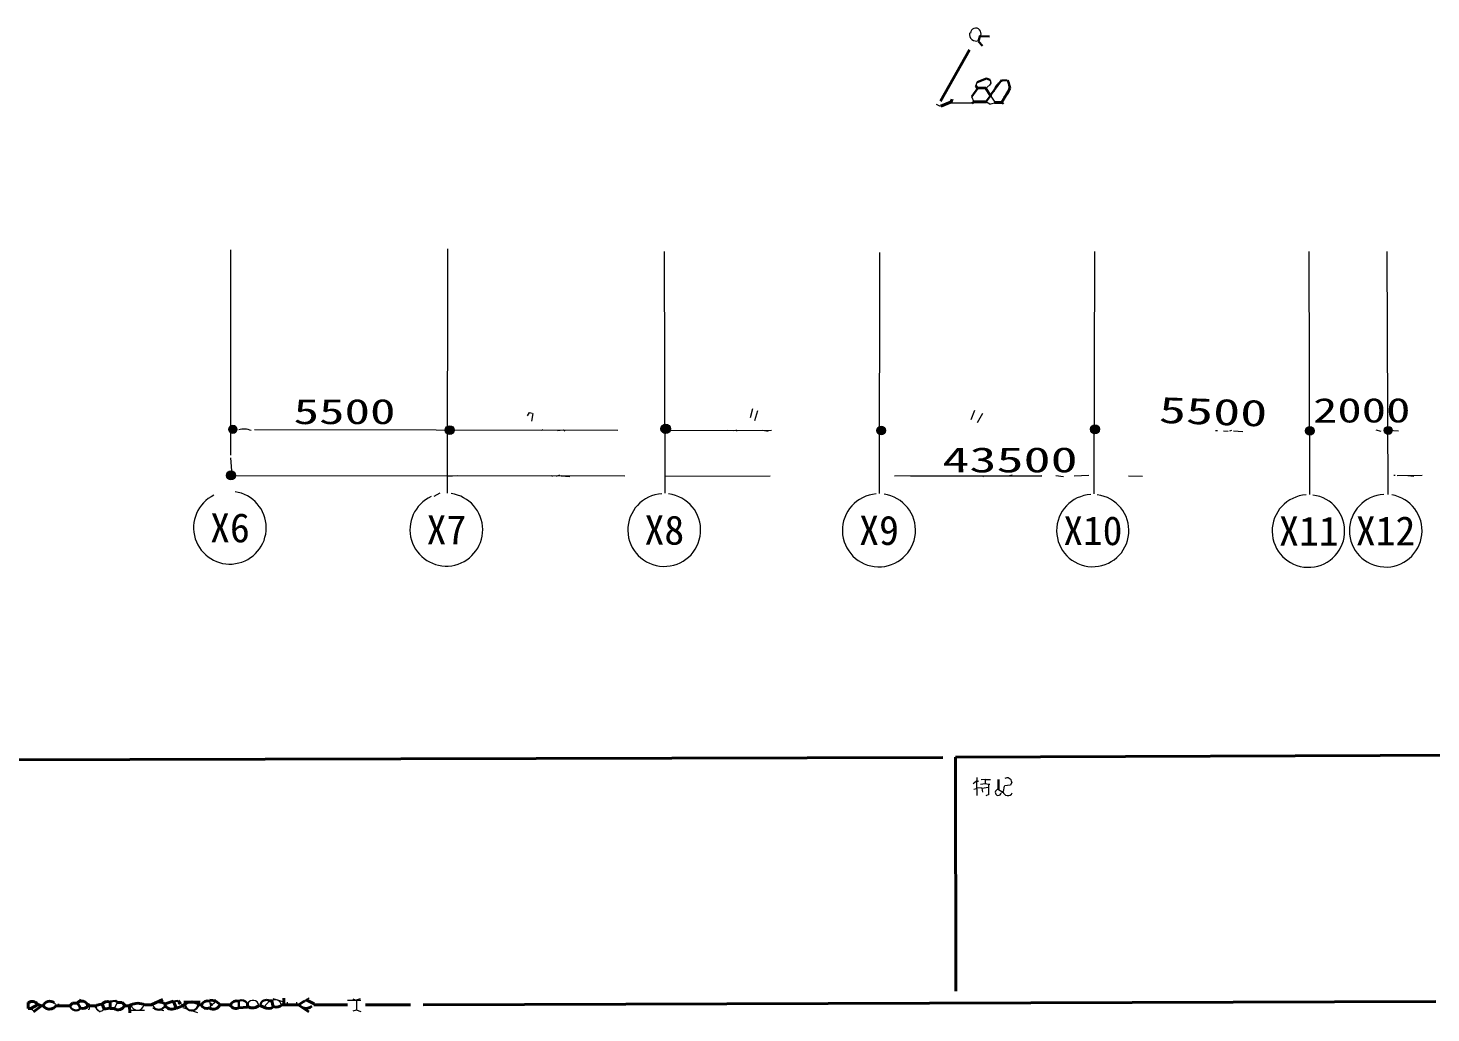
# Model space of a CAD drawing. Header units: millimetres. Extents: x -22015 to 140060, y -26591 to 87788.
# Drawn here: x 22267 to 58120, y -26591 to -1409 of the extents above; entities that cross this region are included whole.
import ezdxf
from ezdxf.enums import TextEntityAlignment as Align

# ---------------------------------------------------------------- set-up
doc = ezdxf.new("R2010")
doc.units = ezdxf.units.MM
for name, color, linetype, lineweight in [('A_MED', 9, 'CONTINUOUS', 20), ('A_THIN', 8, 'CONTINUOUS', 15), ('AXIS', 1, 'CONTINUOUS', 15), ('AXIS_SYM', 1, 'CONTINUOUS', 20), ('AXIS_TEXT', 1, 'CONTINUOUS', 13), ('DIM', 3, 'CONTINUOUS', 15), ('DIM_TEXT', 3, 'CONTINUOUS', 13), ('FRAME', 8, 'CONTINUOUS', 90), ('FRAME_TEXT', 8, 'CONTINUOUS', 30), ('P_R', 5, 'CONTINUOUS', 40), ('P_R_MARK', 5, 'CONTINUOUS', 25), ('TEXT_SHAPE', 7, 'CONTINUOUS', 30)]:
    doc.layers.add(name, color=color, linetype=linetype, lineweight=lineweight)
doc.styles.add('JP', font='msgothic.ttc')

msp = doc.modelspace()

# ---------------------------------------------------------------- hatches: boundary and pattern name
at = {"layer": 'DIM'}
h = msp.add_hatch(color=7, dxfattribs=at)
h.dxf.hatch_style = 1
edge = h.paths.add_edge_path()
edge.add_arc((27500, -11670), 105, 0, 360)
h = msp.add_hatch(color=7, dxfattribs=at)
h.dxf.hatch_style = 1
edge = h.paths.add_edge_path()
edge.add_arc((33040, -11690), 114, 0, 360)
h = msp.add_hatch(color=7, dxfattribs=at)
h.dxf.hatch_style = 1
edge = h.paths.add_edge_path()
edge.add_arc((38563, -11657), 122, 0, 360)
h = msp.add_hatch(color=7, dxfattribs=at)
h.dxf.hatch_style = 1
edge = h.paths.add_edge_path()
edge.add_arc((44068, -11699), 113, 0, 360)
h = msp.add_hatch(color=7, dxfattribs=at)
h.dxf.hatch_style = 1
edge = h.paths.add_edge_path()
edge.add_arc((49533, -11669), 115, 0, 360)
h = msp.add_hatch(color=7, dxfattribs=at)
h.dxf.hatch_style = 1
edge = h.paths.add_edge_path()
edge.add_arc((55023, -11706), 110, 0, 360)
h = msp.add_hatch(color=7, dxfattribs=at)
h.dxf.hatch_style = 1
edge = h.paths.add_edge_path()
edge.add_arc((57029, -11696), 103, 0, 360)
h = msp.add_hatch(color=7, dxfattribs=at)
h.dxf.hatch_style = 1
edge = h.paths.add_edge_path()
edge.add_arc((27453, -12847), 114, 0, 360)

# ---------------------------------------------------------------- linework, layer by layer
at = {"layer": 'A_MED', "lineweight": 20}
for p, q in [((46491, -2888), (46524, -2803)), ((46504, -2808), (46760, -2693)), ((46879, -2828), (46748, -2957)), ((46853, -2735), (46875, -2819)), ((46528, -2940), (46379, -3186)), ((46382, -3162), (46435, -3296)), ((46876, -3151), (46974, -3305)), ((46436, -3328), (45847, -3328)), ((46390, -3328), (45847, -3329)), ((46760, -3297), (46845, -3348)), ((46849, -3351), (46968, -3322)), ((35030, -11326), (35081, -11241)), ((35086, -11237), (35148, -11255)), ((35165, -11264), (35130, -11462)), ((40777, -11141), (40724, -11377)), ((40912, -11198), (40832, -11454)), ((46452, -11189), (46357, -11425)), ((46657, -11268), (46526, -11500))]:
    msp.add_line(p, q, dxfattribs=at)
for centre, radius, start, end in [((46773, -2805), 99.2, 318.849, 94.9485), ((47287, -3083), 341, 89.6575, 173.1634)]:
    msp.add_arc(centre, radius, start, end, dxfattribs=at)
at = {"layer": 'A_THIN', "lineweight": 15}
for p, q in [((45589, -3416), (45483, -3363)), ((35423, -11684), (35389, -11702)), ((35795, -11700), (35946, -11678)), ((35950, -11679), (35984, -11713)), ((40148, -11687), (40283, -11698)), ((40352, -11678), (40385, -11711)), ((41047, -11691), (41181, -11712)), ((53073, -11704), (53310, -11722)), ((57037, -11690), (57291, -11707)), ((27443, -12399), (27472, -12842)), ((32985, -12870), (33250, -12849)), ((35638, -12849), (35671, -12867)), ((35845, -12837), (35760, -12871)), ((35893, -12858), (36114, -12873)), ((35911, -12851), (36062, -12862)), ((57899, -12853), (57254, -12856)), ((57528, -12846), (57680, -12866)), ((32789, -13302), (32636, -13384))]:
    msp.add_line(p, q, dxfattribs=at)
msp.add_arc((27787, -12112), 449, 65.9305, 107.7101, dxfattribs=at)
at = {"layer": 'AXIS', "lineweight": 15}
for p, q in [((27452, -12332), (27452, -7079)), ((32984, -7056), (32981, -13303)), ((38552, -13301), (38528, -7119)), ((44025, -13313), (44038, -7147)), ((49512, -13320), (49528, -7125)), ((55028, -13332), (55004, -7120)), ((56993, -7118), (57015, -13334))]:
    msp.add_line(p, q, dxfattribs=at)
at = {"layer": 'AXIS_SYM', "lineweight": 20}
for centre, radius, start, end in [((27425, -14186), 929, 116.0262, 81.8932), ((38525, -14244), 930, 93.5236, 83.1495), ((44012, -14252), 934, 94.4989, 82.012), ((54988, -14270), 927, 93.4416, 83.0188), ((56965, -14261), 929, 93.0862, 80.6104)]:
    msp.add_arc(centre, radius, start, end, dxfattribs=at)
at = {"layer": 'AXIS_SYM', "lineweight": 15}
for centre, radius, start, end in [((32956, -14235), 930, 114.5211, 82.4296), ((49477, -14259), 923, 93.0778, 82.7387)]:
    msp.add_arc(centre, radius, start, end, dxfattribs=at)
at = {"layer": 'DIM', "lineweight": 15}
for p, q in [((37336, -11701), (28053, -11680)), ((38550, -11698), (41266, -11694)), ((52616, -11700), (52667, -11700)), ((52819, -11708), (52938, -11720)), ((53022, -11696), (52971, -11712)), ((56715, -11683), (56835, -11712)), ((37519, -12864), (27456, -12856)), ((38557, -12863), (41229, -12860)), ((44414, -12860), (48158, -12853)), ((44820, -12856), (48175, -12859)), ((45363, -12855), (45396, -12855)), ((46430, -12854), (46464, -12854)), ((46649, -12856), (46682, -12874)), ((47413, -12841), (47345, -12857)), ((48531, -12849), (48733, -12872)), ((49377, -12853), (49005, -12867)), ((50394, -12862), (50750, -12864)), ((57170, -12844), (57204, -12844))]:
    msp.add_line(p, q, dxfattribs=at)
at = {"layer": 'DIM'}
for centre, radius in [((27500, -11670), 105), ((33040, -11690), 114), ((38563, -11657), 122), ((44068, -11699), 113), ((49533, -11669), 115), ((55023, -11706), 110), ((57029, -11696), 103), ((27453, -12847), 114)]:
    msp.add_circle(centre, radius, dxfattribs=at)
at = {"layer": 'FRAME', "lineweight": 40}
for p, q in [((17373, -20130), (45647, -20060)), ((45966, -20055), (45977, -26030)), ((102601, -19804), (45969, -20053)), ((22268, -26323), (22267, -26475)), ((22267, -26475), (22335, -26475)), ((22510, -26384), (22335, -26474)), ((22606, -26405), (22409, -26566)), ((22507, -26367), (22592, -26400)), ((22589, -26407), (22623, -26407)), ((22979, -26407), (23030, -26406)), ((22989, -26407), (23335, -26406)), ((23030, -26395), (23064, -26395)), ((23030, -26406), (23064, -26406)), ((23064, -26406), (23335, -26406)), ((23401, -26343), (23334, -26406)), ((23521, -26337), (23403, -26341)), ((23527, -26335), (23609, -26472)), ((23826, -26406), (23995, -26406)), ((23995, -26406), (24029, -26406)), ((24147, -26365), (24026, -26389)), ((24158, -26367), (24208, -26486)), ((24367, -26469), (24199, -26492)), ((24368, -26304), (24368, -26473)), ((24368, -26473), (24469, -26473)), ((24505, -26285), (24556, -26319)), ((24555, -26320), (24673, -26323)), ((24676, -26323), (24745, -26401)), ((24741, -26405), (24859, -26405)), ((24857, -26405), (24865, -26591)), ((24892, -26385), (24858, -26403)), ((25249, -26387), (25435, -26387)), ((25710, -26249), (25429, -26374)), ((25972, -26286), (25770, -26358)), ((25774, -26370), (25774, -26421)), ((25981, -26301), (26053, -26458)), ((26238, -26403), (26067, -26469)), ((26099, -26283), (26133, -26316)), ((26118, -26326), (26157, -26361)), ((26132, -26317), (26166, -26351)), ((26232, -26387), (26265, -26387)), ((26246, -26319), (26662, -26319)), ((26638, -26386), (26689, -26386)), ((26911, -26268), (27064, -26283)), ((26976, -26366), (26942, -26384)), ((27069, -26293), (27183, -26382)), ((27180, -26386), (27434, -26385)), ((27875, -26444), (27655, -26456)), ((27875, -26334), (27875, -26436)), ((28190, -26399), (28293, -26446)), ((28434, -26283), (28502, -26283)), ((28494, -26285), (28527, -26437)), ((28756, -26384), (28807, -26384)), ((28807, -26215), (28807, -26384)), ((28807, -26384), (28891, -26384)), ((28891, -26384), (29128, -26384)), ((28891, -26384), (29128, -26384)), ((29128, -26384), (29196, -26384)), ((29188, -26396), (29441, -26566)), ((29324, -26287), (29192, -26377)), ((29372, -26257), (29575, -26362)), ((29572, -26383), (30433, -26383)), ((30890, -26382), (32042, -26381)), ((58249, -26295), (32364, -26387))]:
    msp.add_line(p, q, dxfattribs=at)
at = {"layer": 'FRAME', "lineweight": 15}
for p, q in [((22429, -26553), (22328, -26485)), ((22627, -26412), (22596, -26434)), ((22933, -26335), (22966, -26369)), ((22959, -26374), (22977, -26407)), ((23581, -26235), (23835, -26370)), ((23824, -26513), (23822, -26490)), ((23983, -26444), (24113, -26574)), ((23995, -26406), (23995, -26439)), ((25433, -26390), (25449, -26407)), ((25456, -26400), (25490, -26434)), ((25737, -26541), (25458, -26473)), ((25483, -26435), (25466, -26452)), ((25488, -26437), (25506, -26470)), ((26940, -26389), (26957, -26406)), ((28891, -26311), (28891, -26333)), ((29129, -26311), (29129, -26333)), ((29448, -26211), (29325, -26288)), ((29352, -26319), (29332, -26299))]:
    msp.add_line(p, q, dxfattribs=at)
at = {"layer": 'FRAME', "lineweight": 20}
for p, q in [((22586, -26420), (22440, -26546)), ((23826, -26406), (23826, -26490)), ((24552, -26319), (24471, -26473)), ((24876, -26523), (25244, -26523)), ((26166, -26348), (26234, -26383)), ((26222, -26455), (26594, -26581)), ((26906, -26285), (26919, -26387)), ((26929, -26387), (26911, -26471)), ((27063, -26303), (26980, -26373)), ((28436, -26284), (28300, -26437)), ((28522, -26220), (28803, -26308)), ((28891, -26333), (28891, -26384)), ((29129, -26333), (29128, -26384))]:
    msp.add_line(p, q, dxfattribs=at)
at = {"layer": 'FRAME', "lineweight": 30}
for p, q in [((24368, -26295), (24504, -26284)), ((25977, -26295), (26096, -26282)), ((27655, -26284), (27654, -26453))]:
    msp.add_line(p, q, dxfattribs=at)
at = {"layer": 'FRAME', "lineweight": 40}
for centre, radius, start, end in [((22370, -26470), 172, 35.7064, 124.7544), ((22814, -26286), 206, 214.8806, 323.8617), ((22820, -26472), 179, 50.7185, 160.1433), ((22820, -26272), 220, 229.1213, 300.2171), ((23634, -26454), 167, 15.446, 134.3577), ((23670, -26307), 171, 248.7239, 324.6636), ((24294, -26478), 181, 66.9788, 143.8528), ((24572, -26334), 176, 233.6452, 337.3019), ((25070, -26783), 438, 65.6232, 114.1198), ((25613, -26565), 255, 50.4709, 135.0612), ((25947, -26272), 221, 220.7819, 302.2167), ((26449, -26585), 276, 46.5251, 132.8058), ((26834, -26314), 164, 206.6631, 295.6675), ((26860, -26461), 180, 74.3267, 156.2761), ((27000, -26296), 196, 242.5242, 333.5423), ((27571, -26324), 152, 204.3585, 302.8738), ((27605, -26461), 180, 74.3267, 156.2761), ((28000, -26194), 267, 242.4572, 313.2869), ((28412, -26269), 208, 235.6594, 306.5598), ((28619, -26243), 199, 246.5236, 314.219), ((29381, -26276), 199, 246.5236, 314.219)]:
    msp.add_arc(centre, radius, start, end, dxfattribs=at)
at = {"layer": 'FRAME', "lineweight": 15}
msp.add_arc((22824, -26458), 168, 57.2934, 150.3544, dxfattribs=at)
at = {"layer": 'FRAME', "lineweight": 30}
for centre, radius, start, end in [((23493, -26369), 158, 193.3188, 316.9197), ((25606, -26329), 180, 234.0998, 331.407), ((26448, -26358), 173, 188.8526, 351.576), ((27725, -26442), 176, 35.6654, 113.7363), ((28352, -26407), 149, 56.5948, 171.8529)]:
    msp.add_arc(centre, radius, start, end, dxfattribs=at)
at = {"layer": 'FRAME', "lineweight": 20}
for centre, radius, start, end in [((24107, -26447), 100, 176.3203, 334.5907), ((25065, -26349), 170, 192.6269, 348.2428), ((28012, -26426), 158, 13.7453, 146.3221), ((28583, -26406), 154, 7.0433, 123.3703)]:
    msp.add_arc(centre, radius, start, end, dxfattribs=at)
at = {"layer": 'FRAME_TEXT', "lineweight": 20}
for p, q in [((46502, -20667), (46418, -20735)), ((46561, -20662), (46510, -20679)), ((46814, -20742), (46813, -20827)), ((46508, -20827), (46508, -20861))]:
    msp.add_line(p, q, dxfattribs=at)
at = {"layer": 'FRAME_TEXT', "lineweight": 15}
for p, q in [((46509, -20675), (46508, -20827)), ((46516, -20574), (46516, -20675)), ((46730, -20733), (46611, -20746)), ((46729, -20621), (46627, -20634)), ((46728, -20728), (46813, -20745)), ((46729, -20624), (46865, -20624)), ((46729, -20624), (46729, -20726)), ((46814, -20742), (46847, -20742)), ((47215, -20792), (47191, -20929)), ((47373, -20771), (47219, -20784)), ((47408, -20692), (47376, -20771)), ((46509, -20862), (46441, -20880)), ((46509, -20824), (46645, -20835)), ((46513, -20861), (46516, -21030)), ((46641, -20844), (46661, -20945)), ((46814, -20830), (46644, -20848)), ((46817, -21005), (46748, -21036)), ((46813, -20827), (46813, -20996)), ((47069, -20875), (47151, -20930)), ((47152, -20928), (47186, -20928)), ((47152, -20928), (47152, -20962)), ((30433, -26264), (30768, -26264)), ((30652, -26517), (30567, -26549)), ((30571, -26226), (30655, -26261)), ((30754, -26227), (30652, -26261)), ((30654, -26515), (30771, -26550)), ((30660, -26264), (30657, -26518))]:
    msp.add_line(p, q, dxfattribs=at)
at = {"layer": 'FRAME_TEXT', "lineweight": 30}
msp.add_line((47071, -20624), (47065, -20877), dxfattribs=at)
at = {"layer": 'FRAME_TEXT', "lineweight": 15}
for centre, radius, start, end in [((47290, -20701), 120, 4.9548, 121.7708), ((47062, -20952), 75.7, 85.9647, 353.7549), ((47305, -20911), 125, 188.118, 336.7888)]:
    msp.add_arc(centre, radius, start, end, dxfattribs=at)
at = {"layer": 'P_R', "lineweight": 40}
for p, q in [((45588, -3277), (46328, -1970)), ((45844, -3304), (45594, -3410))]:
    msp.add_line(p, q, dxfattribs=at)
at = {"layer": 'P_R_MARK', "lineweight": 30}
for p, q in [((46553, -1749), (46659, -1864)), ((46603, -1601), (46554, -1736)), ((46614, -1616), (46835, -1624))]:
    msp.add_line(p, q, dxfattribs=at)
at = {"layer": 'P_R_MARK', "lineweight": 20}
for centre, radius, start, end in [((46486, -1545), 136, 335.2415, 177.072), ((46499, -1564), 177, 170.7426, 290.258)]:
    msp.add_arc(centre, radius, start, end, dxfattribs=at)
at = {"layer": 'TEXT_SHAPE', "lineweight": 30}
for p, q in [((46523, -2795), (46761, -2695)), ((46764, -2701), (46850, -2734)), ((46867, -3126), (47143, -2745)), ((47155, -2739), (47290, -2750)), ((47307, -2752), (47369, -2934)), ((46537, -2947), (46389, -3158)), ((46743, -2958), (46858, -3129)), ((46853, -3151), (46755, -3288)), ((47366, -2944), (47149, -3308)), ((47151, -3312), (47200, -3348))]:
    msp.add_line(p, q, dxfattribs=at)
at = {"layer": 'TEXT_SHAPE', "lineweight": 40}
for p, q in [((46524, -2940), (46490, -2890)), ((46527, -2935), (46747, -2950)), ((46864, -3125), (46864, -3158)), ((45882, -3227), (45847, -3311)), ((46442, -3296), (46391, -3330)), ((46436, -3294), (46762, -3294)), ((46440, -3294), (46762, -3294)), ((46966, -3310), (47152, -3310))]:
    msp.add_line(p, q, dxfattribs=at)
at = {"layer": 'TEXT_SHAPE', "lineweight": 30}
msp.add_arc((47046, -2919), 304, 302.481, 33.4483, dxfattribs=at)

# ---------------------------------------------------------------- texts
at = {"layer": 'AXIS_TEXT', "style": 'JP'}
for s, height, p in [('X6', 745, (27427, -14186)), ('X7', 744.2, (32959, -14238)), ('X8', 745.8, (38528, -14244)), ('X9', 749.1, (44016, -14251)), ('X10', 739.2, (49480, -14260)), ('X11', 747.5, (55000, -14269)), ('X12', 745.8, (56961, -14265))]:
    msp.add_text(s, height=height, dxfattribs=at).set_placement(p, align=Align.MIDDLE_CENTER)
at = {"layer": 'DIM_TEXT', "style": 'JP'}
for s, height, rotation, width, p in [('5500', 641.9, 0.0539, 1.491155, (29053, -11536)), ('5500', 675.8, -1.9858, 1.503929, (51161, -11504)), ('2000', 625, 0.0539, 1.463693, (55107, -11495)), ('43500', 641.9, 0.0539, 1.583528, (45634, -12771))]:
    msp.add_text(s, height=height, rotation=rotation, dxfattribs=dict(at, width=width)).set_placement(p)

doc.saveas('drawing.dxf')
